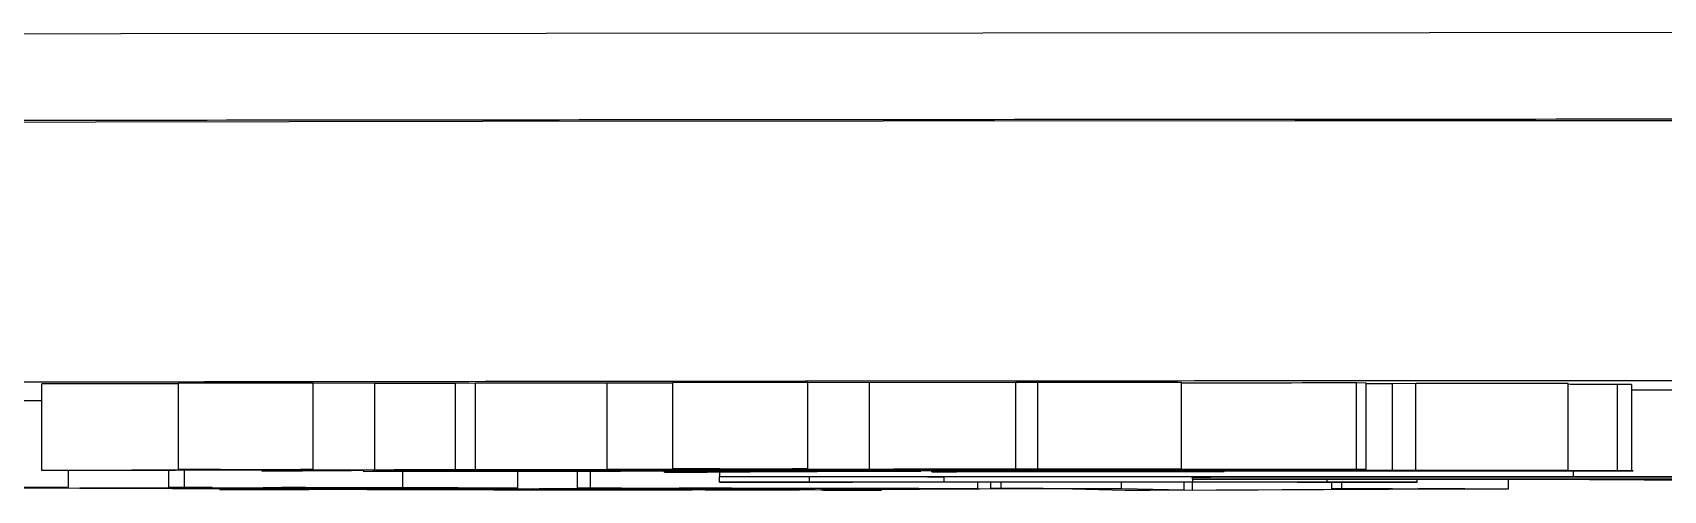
# Model space of a CAD drawing. Header units: millimetres. Extents: x 5659 to 7608, y 3628 to 5007.
# Drawn here: x 6444.03 to 6462.91, y 3766.98 to 3772.27 of the extents above; entities that cross this region are included whole.
import ezdxf

# ---------------------------------------------------------------- set-up
doc = ezdxf.new("R2010")
doc.units = ezdxf.units.MM

msp = doc.modelspace()

# ---------------------------------------------------------------- linework, layer by layer
at = {"color": 7, "linetype": 'Continuous', "lineweight": 25}
for p, q in [((6445.716, 3768.209), (6444.136, 3768.207)), ((6444.136, 3767.207), (6444.136, 3768.207)), ((6447.277, 3768.217), (6445.716, 3768.216)), ((6445.716, 3767.216), (6445.716, 3768.216)), ((6447.277, 3767.217), (6447.277, 3768.217)), ((6447.991, 3768.213), (6447.277, 3768.215)), ((6448.926, 3768.214), (6447.991, 3768.213)), ((6447.991, 3767.213), (6447.991, 3768.213)), ((6449.157, 3768.216), (6448.926, 3768.214)), ((6448.926, 3767.214), (6448.926, 3768.214)), ((6450.681, 3768.215), (6449.157, 3768.216)), ((6449.157, 3767.216), (6449.157, 3768.216)), ((6451.441, 3768.217), (6450.681, 3768.216)), ((6450.681, 3767.216), (6450.681, 3768.216)), ((6453.005, 3768.225), (6451.441, 3768.224)), ((6451.441, 3767.224), (6451.441, 3768.224)), ((6453.005, 3767.225), (6453.005, 3768.225)), ((6453.719, 3768.22), (6453.005, 3768.223)), ((6455.412, 3768.223), (6453.719, 3768.22)), ((6453.719, 3767.22), (6453.719, 3768.22)), ((6455.666, 3768.225), (6455.412, 3768.223)), ((6455.412, 3767.223), (6455.412, 3768.223)), ((6457.33, 3768.224), (6455.666, 3768.225)), ((6455.666, 3767.225), (6455.666, 3768.225)), ((6457.33, 3767.224), (6457.33, 3768.224)), ((6459.47, 3768.218), (6459.357, 3768.219)), ((6459.357, 3767.219), (6459.357, 3768.219)), ((6459.47, 3767.218), (6459.47, 3768.218)), ((6459.776, 3768.209), (6459.47, 3768.209)), ((6460.045, 3768.212), (6459.776, 3768.209)), ((6459.776, 3767.209), (6459.776, 3768.209)), ((6461.81, 3768.211), (6460.045, 3768.212)), ((6460.045, 3767.212), (6460.045, 3768.212)), ((6461.81, 3767.211), (6461.81, 3768.211)), ((6462.38, 3767.202), (6462.38, 3768.202)), ((6462.545, 3767.201), (6462.545, 3768.201)), ((6444.136, 3767.207), (6447.231, 3767.212)), ((6444.996, 3767.207), (6444.136, 3767.207)), ((6444.444, 3767.009), (6444.444, 3767.207)), ((6445.607, 3767.009), (6445.607, 3767.208)), ((6445.716, 3767.216), (6447.277, 3767.217)), ((6445.786, 3767.009), (6445.786, 3767.208)), ((6446.987, 3767.21), (6446.286, 3767.209)), ((6446.687, 3767.198), (6446.687, 3767.21)), ((6446.687, 3767.198), (6447.028, 3767.202)), ((6446.895, 3767.198), (6446.687, 3767.198)), ((6447.277, 3767.217), (6447.131, 3767.215)), ((6447.131, 3767.215), (6447.991, 3767.213)), ((6447.855, 3767.193), (6459.776, 3767.209)), ((6447.978, 3767.209), (6447.969, 3767.209)), ((6447.991, 3767.213), (6448.926, 3767.214)), ((6450.727, 3767.215), (6448.215, 3767.212)), ((6448.215, 3767.212), (6448.626, 3767.21)), ((6448.626, 3767.21), (6448.626, 3767.212)), ((6448.926, 3767.214), (6449.157, 3767.216)), ((6449.121, 3767.199), (6456.894, 3767.21)), ((6449.984, 3767.199), (6449.121, 3767.199)), ((6449.157, 3767.216), (6450.727, 3767.215)), ((6449.646, 3767.001), (6449.646, 3767.194)), ((6454.68, 3767.201), (6450.005, 3767.195)), ((6450.742, 3767.204), (6450.051, 3767.202)), ((6450.338, 3767.002), (6450.338, 3767.195)), ((6450.488, 3767.003), (6450.488, 3767.195)), ((6450.681, 3767.216), (6452.959, 3767.219)), ((6451.541, 3767.216), (6450.681, 3767.216)), ((6450.727, 3767.215), (6450.727, 3767.216)), ((6458.812, 3767.211), (6451.276, 3767.201)), ((6451.346, 3767.185), (6451.346, 3767.196)), ((6451.415, 3767.21), (6451.415, 3767.216)), ((6451.441, 3767.224), (6453.005, 3767.225)), ((6451.982, 3767.197), (6451.982, 3767.134)), ((6452.399, 3767.206), (6452.399, 3767.221)), ((6452.625, 3767.206), (6452.399, 3767.206)), ((6452.661, 3767.197), (6452.661, 3767.198)), ((6452.661, 3767.197), (6454.312, 3767.196)), ((6453.005, 3767.225), (6452.823, 3767.223)), ((6452.823, 3767.223), (6453.719, 3767.22)), ((6452.926, 3767.215), (6452.83, 3767.218)), ((6453.719, 3767.22), (6455.412, 3767.223)), ((6454.312, 3767.196), (6453.804, 3767.195)), ((6457.33, 3767.224), (6453.999, 3767.22)), ((6454.312, 3767.196), (6454.312, 3767.2)), ((6454.441, 3767.191), (6454.441, 3767.201)), ((6456.621, 3767.194), (6454.68, 3767.201)), ((6455.412, 3767.223), (6455.666, 3767.225)), ((6461.81, 3767.211), (6455.499, 3767.202)), ((6455.499, 3767.202), (6457.479, 3767.195)), ((6455.666, 3767.225), (6457.33, 3767.224)), ((6456.39, 3767.212), (6455.74, 3767.21)), ((6456.894, 3767.21), (6457.148, 3767.212)), ((6457.148, 3767.212), (6458.812, 3767.211)), ((6457.348, 3767.202), (6457.348, 3767.205)), ((6457.438, 3767.202), (6457.348, 3767.202)), ((6457.479, 3767.195), (6457.479, 3767.205)), ((6457.824, 3767.193), (6457.824, 3767.205)), ((6459.357, 3767.219), (6459.47, 3767.218)), ((6459.776, 3767.209), (6460.045, 3767.212)), ((6460.045, 3767.212), (6461.81, 3767.211)), ((6461.871, 3767.134), (6461.871, 3767.2)), ((6441.736, 3766.994), (6446.011, 3767.007)), ((6446.697, 3767.006), (6444.574, 3767)), ((6445.863, 3767.009), (6445.607, 3767.009)), ((6445.607, 3767.009), (6445.786, 3767.009)), ((6445.786, 3767.009), (6448.315, 3767.006)), ((6446.194, 3766.986), (6446.194, 3767.005)), ((6446.342, 3766.987), (6446.342, 3767.005)), ((6447.92, 3767.005), (6447.321, 3767.006)), ((6448.713, 3767.192), (6447.855, 3767.193)), ((6448.315, 3767.006), (6448.315, 3767.192)), ((6451.554, 3767.185), (6451.346, 3767.185)), ((6451.982, 3767.131), (6451.982, 3767.134)), ((6451.982, 3767.134), (6461.871, 3767.134)), ((6453.022, 3767.131), (6451.982, 3767.131)), ((6451.982, 3767.072), (6451.982, 3767.131)), ((6451.982, 3767.07), (6451.982, 3767.072)), ((6451.982, 3767.072), (6453.022, 3767.072)), ((6460.06, 3767.07), (6451.982, 3767.07)), ((6453.022, 3767.072), (6453.022, 3767.131)), ((6454.59, 3767.191), (6454.441, 3767.191)), ((6454.582, 3767.075), (6454.582, 3767.128)), ((6454.972, 3766.997), (6454.972, 3767.07)), ((6455.123, 3766.996), (6455.123, 3767.07)), ((6455.24, 3767.07), (6455.24, 3766.997)), ((6456.637, 3766.996), (6456.637, 3767.07)), ((6457.361, 3766.98), (6457.361, 3767.07)), ((6457.458, 3766.979), (6457.458, 3767.07)), ((6457.459, 3767.104), (6457.459, 3767.128)), ((6461.267, 3767.104), (6457.459, 3767.104)), ((6461.421, 3767.101), (6457.459, 3767.101)), ((6457.459, 3767.101), (6457.459, 3767.075)), ((6459.019, 3767.131), (6460.92, 3767.131)), ((6459.019, 3767.072), (6459.019, 3767.101)), ((6459.019, 3767.072), (6460.06, 3767.072)), ((6459.072, 3766.993), (6459.072, 3767.07)), ((6459.189, 3766.994), (6459.189, 3767.07)), ((6460.06, 3767.072), (6460.06, 3767.101)), ((6460.06, 3767.072), (6460.06, 3767.07)), ((6461.116, 3766.992), (6461.116, 3767.101)), ((6466.988, 3767.07), (6461.421, 3767.101)), ((6444.395, 3766.999), (6442.422, 3766.993)), ((6445.722, 3766.997), (6444.395, 3766.999)), ((6444.574, 3767), (6445.645, 3766.998)), ((6445.645, 3766.998), (6445.645, 3767.003)), ((6446.194, 3766.986), (6446.342, 3766.987)), ((6450.862, 3766.981), (6446.194, 3766.986)), ((6446.342, 3766.987), (6446.618, 3766.986)), ((6447.228, 3766.986), (6450.781, 3767)), ((6449.823, 3766.993), (6447.961, 3766.986)), ((6448.172, 3766.984), (6448.172, 3766.986)), ((6448.172, 3766.984), (6449.363, 3766.983)), ((6448.469, 3766.999), (6448.913, 3767.001)), ((6449.363, 3766.983), (6449.363, 3766.991)), ((6451.149, 3766.991), (6449.823, 3766.993)), ((6451.513, 3767), (6449.974, 3766.994)), ((6449.974, 3766.994), (6451.299, 3766.992)), ((6450.338, 3767.002), (6450.488, 3767.003)), ((6450.567, 3767.002), (6450.338, 3767.002)), ((6450.488, 3767.003), (6454.972, 3766.997)), ((6450.781, 3767), (6450.845, 3767.001)), ((6452.331, 3766.984), (6450.862, 3766.981)), ((6451.299, 3766.992), (6451.299, 3766.999)), ((6451.623, 3766.987), (6451.349, 3766.988)), ((6451.349, 3766.988), (6451.449, 3766.988)), ((6453.089, 3766.993), (6451.623, 3766.987)), ((6451.815, 3766.98), (6451.815, 3766.983)), ((6453.742, 3766.978), (6451.815, 3766.98)), ((6451.815, 3766.98), (6451.933, 3766.98)), ((6451.933, 3766.98), (6451.933, 3766.983)), ((6451.933, 3766.98), (6452.318, 3766.98)), ((6453.403, 3766.998), (6452.121, 3767)), ((6452.152, 3766.984), (6452.152, 3766.99)), ((6452.152, 3766.984), (6452.331, 3766.984)), ((6452.318, 3766.98), (6452.318, 3766.984)), ((6452.331, 3766.984), (6452.331, 3766.99)), ((6452.665, 3766.993), (6452.665, 3766.999)), ((6452.665, 3766.993), (6452.815, 3766.994)), ((6452.815, 3766.994), (6452.815, 3766.999)), ((6452.815, 3766.994), (6453.089, 3766.993)), ((6452.907, 3766.98), (6455.689, 3766.995)), ((6452.907, 3766.98), (6452.907, 3766.993)), ((6453.089, 3766.993), (6453.089, 3766.999)), ((6455.822, 3766.994), (6453.196, 3766.98)), ((6453.474, 3766.979), (6453.474, 3766.981)), ((6453.474, 3766.979), (6453.859, 3766.978)), ((6453.859, 3766.978), (6453.742, 3766.978)), ((6453.859, 3766.978), (6453.859, 3766.984)), ((6454.63, 3766.993), (6454.35, 3766.994)), ((6454.972, 3766.997), (6454.63, 3766.993)), ((6455.123, 3766.996), (6455.24, 3766.997)), ((6455.412, 3766.996), (6455.123, 3766.996)), ((6455.24, 3766.997), (6456.637, 3766.996)), ((6455.689, 3766.995), (6455.734, 3766.995)), ((6455.918, 3766.994), (6455.822, 3766.994)), ((6456.679, 3766.975), (6455.918, 3766.994)), ((6456.637, 3766.996), (6457.361, 3766.98)), ((6456.968, 3766.975), (6456.679, 3766.975)), ((6460.023, 3766.991), (6456.968, 3766.975)), ((6457.361, 3766.98), (6457.458, 3766.979)), ((6457.458, 3766.979), (6459.734, 3766.991)), ((6459.072, 3766.993), (6459.189, 3766.994)), ((6459.457, 3766.993), (6459.072, 3766.993)), ((6459.189, 3766.994), (6461.116, 3766.992)), ((6459.734, 3766.991), (6459.779, 3766.992)), ((6460.998, 3766.991), (6460.613, 3766.992)), ((6461.116, 3766.992), (6460.998, 3766.991))]:
    msp.add_line(p, q, dxfattribs=at)
at = {"color": 7, "linetype": 'Continuous', "lineweight": 25, "flags": 128}
for points in [[(6465.462, 3772.275), (6460.202, 3772.272), (6455.032, 3772.269), (6449.973, 3772.265), (6445.049, 3772.261), (6440.282, 3772.255), (6435.694, 3772.249), (6431.306, 3772.243), (6427.137, 3772.235), (6423.206, 3772.228), (6419.53, 3772.219), (6416.128, 3772.21), (6413.013, 3772.201), (6410.201, 3772.191), (6407.703, 3772.181), (6405.532, 3772.17), (6403.696, 3772.16), (6402.205, 3772.148), (6401.065, 3772.137)], [(6463.513, 3771.255), (6458.642, 3771.253), (6453.876, 3771.249), (6449.24, 3771.245), (6444.755, 3771.24), (6440.445, 3771.234), (6436.331, 3771.228), (6432.434, 3771.221), (6428.772, 3771.214), (6425.364, 3771.206), (6422.228, 3771.197), (6419.378, 3771.188), (6416.829, 3771.179), (6414.593, 3771.169), (6412.683, 3771.159), (6411.106, 3771.149), (6409.872, 3771.139), (6408.986, 3771.128), (6408.452, 3771.117), (6408.274, 3771.107), (6408.274, 3771.107)]]:
    msp.add_lwpolyline(points, dxfattribs=at)
at = {"color": 7, "linetype": 'Continuous', "lineweight": 25}
for points, knots in [([(6465.64, 3771.273), (6463.145, 3771.272), (6458.107, 3771.269), (6450.73, 3771.264), (6443.488, 3771.257), (6436.509, 3771.248), (6429.906, 3771.238), (6423.812, 3771.226), (6418.32, 3771.213), (6413.508, 3771.199), (6409.446, 3771.184), (6406.176, 3771.169), (6403.637, 3771.153), (6402.575, 3771.142), (6402.049, 3771.137)], [0, 0, 0, 0, 0.079959, 0.161371, 0.244142, 0.328893, 0.414217, 0.5, 0.585778, 0.671102, 0.755858, 0.838624, 0.920039, 1, 1, 1, 1]), ([(6411.329, 3768.109), (6411.376, 3768.113), (6411.483, 3768.121), (6412.353, 3768.134), (6413.834, 3768.147), (6416.009, 3768.161), (6418.839, 3768.174), (6422.353, 3768.187), (6426.507, 3768.199), (6431.251, 3768.21), (6436.512, 3768.221), (6442.204, 3768.229), (6448.227, 3768.237), (6454.45, 3768.243), (6460.815, 3768.248), (6467.168, 3768.251), (6473.507, 3768.253), (6479.774, 3768.253), (6486.041, 3768.253), (6492.38, 3768.251), (6498.733, 3768.248), (6505.098, 3768.243), (6511.321, 3768.237), (6517.344, 3768.229), (6523.036, 3768.221), (6528.297, 3768.21), (6533.041, 3768.199), (6537.195, 3768.187), (6540.709, 3768.174), (6543.539, 3768.161), (6545.715, 3768.147), (6547.196, 3768.134), (6548.067, 3768.121), (6548.174, 3768.113), (6548.222, 3768.109)], [0, 0, 0, 0, 0.023828, 0.053273, 0.084485, 0.115699, 0.147957, 0.180726, 0.213842, 0.247136, 0.28043, 0.313546, 0.346314, 0.378573, 0.409785, 0.440999, 0.470442, 0.499888, 0.529332, 0.558778, 0.58999, 0.621203, 0.653462, 0.68623, 0.719347, 0.752641, 0.785934, 0.819051, 0.851819, 0.884078, 0.915289, 0.946503, 0.975948, 1, 1, 1, 1]), ([(6459.357, 3768.219), (6458.688, 3768.218), (6458.009, 3768.218), (6457.339, 3768.218), (6457.33, 3768.218)], [0, 0, 0, 0, 0.986687, 1, 1, 1, 1]), ([(6462.38, 3768.202), (6462.269, 3768.202), (6462.11, 3768.202), (6461.879, 3768.202), (6461.81, 3768.203)], [0, 0, 0, 0, 0.700719, 1, 1, 1, 1]), ([(6462.543, 3768.201), (6462.53, 3768.201), (6462.504, 3768.201), (6462.423, 3768.201), (6462.38, 3768.202)], [0, 0, 0, 0, 0.457866, 1, 1, 1, 1]), ([(6444.136, 3768.012), (6444.121, 3768.012), (6444.024, 3768.013), (6443.798, 3768.013), (6443.608, 3768.013)], [0, 0, 0, 0, 0.156668, 1, 1, 1, 1]), ([(6463.841, 3768.134), (6463.734, 3768.134), (6463.313, 3768.134), (6462.873, 3768.134), (6462.545, 3768.134)], [0, 0, 0, 0, 0.254888, 1, 1, 1, 1]), ([(6446.286, 3767.209), (6446.147, 3767.209), (6445.87, 3767.209), (6445.43, 3767.208), (6445.155, 3767.207), (6444.996, 3767.207)], [0, 0, 0, 0, 0.297582, 0.595326, 1, 1, 1, 1]), ([(6447.231, 3767.212), (6447.05, 3767.212), (6446.713, 3767.213), (6446.207, 3767.215), (6445.879, 3767.216), (6445.716, 3767.216)], [0, 0, 0, 0, 0.369183, 0.684555, 1, 1, 1, 1]), ([(6447.868, 3767.205), (6447.774, 3767.204), (6447.583, 3767.201), (6447.126, 3767.199), (6446.895, 3767.198)], [0, 0, 0, 0, 0.493905, 1, 1, 1, 1]), ([(6447.113, 3767.206), (6447.115, 3767.206), (6447.149, 3767.207), (6447.066, 3767.209), (6446.987, 3767.21)], [0, 0, 0, 0, 0.05128, 1, 1, 1, 1]), ([(6450.051, 3767.202), (6449.885, 3767.202), (6449.553, 3767.204), (6448.855, 3767.206), (6448.327, 3767.208), (6447.978, 3767.209)], [0, 0, 0, 0, 0.25307, 0.506097, 1, 1, 1, 1]), ([(6448.626, 3767.21), (6448.935, 3767.211), (6449.564, 3767.211), (6450.359, 3767.211), (6450.918, 3767.211), (6451.23, 3767.211), (6451.355, 3767.21), (6451.415, 3767.21)], [0, 0, 0, 0, 0.325958, 0.662347, 0.799326, 0.902609, 1, 1, 1, 1]), ([(6450.005, 3767.195), (6449.867, 3767.194), (6449.589, 3767.194), (6449.147, 3767.193), (6448.872, 3767.193), (6448.713, 3767.192)], [0, 0, 0, 0, 0.297206, 0.594593, 1, 1, 1, 1]), ([(6450.84, 3767.209), (6450.616, 3767.209), (6450.187, 3767.209), (6449.48, 3767.21), (6449.011, 3767.21), (6448.775, 3767.21)], [0, 0, 0, 0, 0.3506116, 0.6721745, 1, 1, 1, 1]), ([(6448.775, 3767.21), (6448.956, 3767.209), (6449.317, 3767.208), (6449.968, 3767.206), (6450.45, 3767.205), (6450.742, 3767.204)], [0, 0, 0, 0, 0.2824309, 0.5648657, 1, 1, 1, 1]), ([(6451.276, 3767.201), (6451.138, 3767.201), (6450.861, 3767.2), (6450.419, 3767.2), (6450.143, 3767.199), (6449.984, 3767.199)], [0, 0, 0, 0, 0.297214, 0.594601, 1, 1, 1, 1]), ([(6451.528, 3767.208), (6451.508, 3767.208), (6451.469, 3767.208), (6451.373, 3767.208), (6451.226, 3767.208), (6451.038, 3767.208), (6450.906, 3767.208), (6450.84, 3767.209)], [0, 0, 0, 0, 0.082107, 0.164925, 0.356677, 0.675002, 1, 1, 1, 1]), ([(6451.346, 3767.185), (6451.591, 3767.186), (6452.062, 3767.189), (6452.518, 3767.193), (6452.613, 3767.196), (6452.661, 3767.197)], [0, 0, 0, 0, 0.35008, 0.672322, 1, 1, 1, 1]), ([(6451.415, 3767.21), (6451.483, 3767.21), (6451.591, 3767.209), (6451.598, 3767.209), (6451.575, 3767.208), (6451.572, 3767.208), (6451.54, 3767.208), (6451.528, 3767.208)], [0, 0, 0, 0, 0.414992, 0.667292, 0.851809, 0.943552, 1, 1, 1, 1]), ([(6452.959, 3767.219), (6452.777, 3767.22), (6452.439, 3767.221), (6451.927, 3767.223), (6451.603, 3767.224), (6451.441, 3767.224)], [0, 0, 0, 0, 0.369297, 0.684635, 1, 1, 1, 1]), ([(6452.83, 3767.218), (6452.692, 3767.218), (6452.415, 3767.218), (6451.973, 3767.217), (6451.699, 3767.216), (6451.541, 3767.216)], [0, 0, 0, 0, 0.297538, 0.595282, 1, 1, 1, 1]), ([(6453.804, 3767.195), (6453.582, 3767.194), (6453.167, 3767.192), (6452.433, 3767.188), (6451.847, 3767.186), (6451.554, 3767.185)], [0, 0, 0, 0, 0.365437, 0.681548, 1, 1, 1, 1]), ([(6452.399, 3767.206), (6452.556, 3767.208), (6452.855, 3767.21), (6452.912, 3767.213), (6452.939, 3767.214)], [0, 0, 0, 0, 0.523773, 1, 1, 1, 1]), ([(6453.781, 3767.217), (6453.74, 3767.215), (6453.668, 3767.213), (6453.259, 3767.209), (6452.838, 3767.207), (6452.625, 3767.206)], [0, 0, 0, 0, 0.386257, 0.690164, 1, 1, 1, 1]), ([(6455.74, 3767.21), (6455.57, 3767.21), (6455.229, 3767.212), (6454.582, 3767.214), (6454.092, 3767.216), (6453.781, 3767.217)], [0, 0, 0, 0, 0.2667737, 0.5335507, 1, 1, 1, 1]), ([(6453.999, 3767.22), (6454.624, 3767.219), (6455.876, 3767.218), (6457.745, 3767.218), (6458.878, 3767.218), (6459.357, 3767.219)], [0, 0, 0, 0, 0.365081, 0.731832, 1, 1, 1, 1]), ([(6458.889, 3767.216), (6458.224, 3767.216), (6457.079, 3767.216), (6455.514, 3767.217), (6454.671, 3767.218), (6454.243, 3767.219)], [0, 0, 0, 0, 0.407022, 0.699492, 1, 1, 1, 1]), ([(6454.243, 3767.219), (6454.422, 3767.218), (6454.781, 3767.217), (6455.486, 3767.215), (6456.033, 3767.213), (6456.39, 3767.212)], [0, 0, 0, 0, 0.257454, 0.514908, 1, 1, 1, 1]), ([(6454.441, 3767.191), (6454.745, 3767.192), (6455.292, 3767.192), (6455.917, 3767.193), (6456.287, 3767.193), (6456.461, 3767.193), (6456.576, 3767.194), (6456.652, 3767.194), (6456.683, 3767.194), (6456.689, 3767.194), (6456.657, 3767.194), (6456.629, 3767.194), (6456.621, 3767.194)], [0, 0, 0, 0, 0.35041, 0.630866, 0.725925, 0.790521, 0.841305, 0.86957, 0.898179, 0.941209, 0.984756, 1, 1, 1, 1]), ([(6457.479, 3767.195), (6457.594, 3767.195), (6457.775, 3767.194), (6457.853, 3767.193), (6457.686, 3767.192), (6457.383, 3767.191), (6457.163, 3767.19)], [0, 0, 0, 0, 0.268227, 0.423788, 0.580622, 1, 1, 1, 1]), ([(6457.348, 3767.202), (6458.01, 3767.203), (6459.008, 3767.203), (6460.34, 3767.203), (6461.237, 3767.203), (6461.909, 3767.203), (6462.242, 3767.202), (6462.36, 3767.202), (6462.38, 3767.202)], [0, 0, 0, 0, 0.381103, 0.574669, 0.765651, 0.888057, 0.981539, 1, 1, 1, 1]), ([(6461.905, 3767.2), (6461.272, 3767.2), (6460.235, 3767.201), (6458.726, 3767.202), (6457.869, 3767.202), (6457.438, 3767.202)], [0, 0, 0, 0, 0.437716, 0.717507, 1, 1, 1, 1]), ([(6459.47, 3767.218), (6459.312, 3767.218), (6459.045, 3767.217), (6458.874, 3767.216), (6458.885, 3767.216), (6458.889, 3767.216)], [0, 0, 0, 0, 0.4310373, 0.7260596, 1, 1, 1, 1]), ([(6462.48, 3767.2), (6462.447, 3767.2), (6462.356, 3767.2), (6462.211, 3767.2), (6462.054, 3767.2), (6461.955, 3767.2), (6461.905, 3767.2)], [0, 0, 0, 0, 0.17027, 0.46426, 0.731509, 1, 1, 1, 1]), ([(6462.38, 3767.202), (6462.431, 3767.201), (6462.536, 3767.201), (6462.574, 3767.2), (6462.546, 3767.2), (6462.502, 3767.2), (6462.48, 3767.2)], [0, 0, 0, 0, 0.391814, 0.807915, 0.901195, 1, 1, 1, 1]), ([(6444.387, 3767.008), (6444.227, 3767.007), (6443.933, 3767.005), (6443.266, 3767.003), (6442.96, 3767.002)], [0, 0, 0, 0, 0.5415287, 1, 1, 1, 1]), ([(6443.608, 3767.013), (6443.807, 3767.013), (6444.207, 3767.012), (6444.46, 3767.011), (6444.419, 3767.01), (6444.404, 3767.009)], [0, 0, 0, 0, 0.3813, 0.766294, 1, 1, 1, 1]), ([(6446.011, 3767.007), (6446.042, 3767.007), (6446.092, 3767.007), (6446.115, 3767.008), (6446.093, 3767.008), (6446.01, 3767.008), (6445.919, 3767.008), (6445.863, 3767.009)], [0, 0, 0, 0, 0.242147, 0.388856, 0.536837, 0.710317, 1, 1, 1, 1]), ([(6447.321, 3767.006), (6447.251, 3767.006), (6447.143, 3767.007), (6446.974, 3767.007), (6446.85, 3767.006), (6446.76, 3767.006), (6446.716, 3767.006), (6446.697, 3767.006)], [0, 0, 0, 0, 0.336259, 0.518412, 0.701425, 0.865829, 1, 1, 1, 1]), ([(6448.949, 3767.002), (6448.955, 3767.002), (6448.983, 3767.003), (6448.846, 3767.003), (6448.487, 3767.005), (6448.122, 3767.005), (6447.92, 3767.005)], [0, 0, 0, 0, 0.067979, 0.316164, 0.620975, 1, 1, 1, 1]), ([(6448.315, 3767.006), (6448.636, 3767.005), (6449.16, 3767.004), (6449.59, 3767.002), (6449.691, 3767.001), (6449.535, 3766.999), (6449.316, 3766.999), (6449.23, 3766.998)], [0, 0, 0, 0, 0.303232, 0.495993, 0.689194, 0.877678, 1, 1, 1, 1]), ([(6454.582, 3767.128), (6454.573, 3767.129), (6454.557, 3767.129), (6454.359, 3767.13), (6454.098, 3767.131), (6453.644, 3767.131), (6453.277, 3767.131), (6453.022, 3767.131)], [0, 0, 0, 0, 0.250411, 0.398556, 0.54744, 0.686236, 1, 1, 1, 1]), ([(6453.022, 3767.072), (6453.32, 3767.072), (6453.737, 3767.072), (6454.209, 3767.073), (6454.452, 3767.074), (6454.571, 3767.075), (6454.579, 3767.075), (6454.582, 3767.075)], [0, 0, 0, 0, 0.364031, 0.510061, 0.655864, 0.843841, 1, 1, 1, 1]), ([(6457.163, 3767.19), (6456.957, 3767.191), (6456.537, 3767.191), (6455.63, 3767.191), (6454.992, 3767.191), (6454.59, 3767.191)], [0, 0, 0, 0, 0.263652, 0.534652, 1, 1, 1, 1]), ([(6457.459, 3767.128), (6457.469, 3767.129), (6457.487, 3767.129), (6457.68, 3767.13), (6458.006, 3767.131), (6458.467, 3767.131), (6458.832, 3767.131), (6459.019, 3767.131)], [0, 0, 0, 0, 0.212555, 0.375218, 0.538546, 0.763737, 1, 1, 1, 1]), ([(6457.459, 3767.075), (6457.47, 3767.075), (6457.489, 3767.074), (6457.694, 3767.073), (6458.042, 3767.073), (6458.506, 3767.072), (6458.864, 3767.072), (6459.019, 3767.072)], [0, 0, 0, 0, 0.21541, 0.378382, 0.541893, 0.800389, 1, 1, 1, 1]), ([(6460.92, 3767.131), (6461.589, 3767.131), (6462.935, 3767.131), (6464.743, 3767.13), (6466.063, 3767.127), (6466.987, 3767.124), (6467.294, 3767.121), (6467.317, 3767.118), (6467.322, 3767.118)], [0, 0, 0, 0, 0.196061, 0.394111, 0.547436, 0.700125, 0.928087, 1, 1, 1, 1]), ([(6467.322, 3767.118), (6467.292, 3767.116), (6467.231, 3767.114), (6466.548, 3767.109), (6465.2, 3767.106), (6463.516, 3767.105), (6462.168, 3767.104), (6461.39, 3767.104), (6461.267, 3767.104)], [0, 0, 0, 0, 0.200351, 0.402646, 0.59747, 0.766762, 0.96323, 1, 1, 1, 1]), ([(6461.871, 3767.134), (6462.539, 3767.134), (6463.774, 3767.134), (6465.541, 3767.133), (6467.204, 3767.132), (6468.723, 3767.129), (6469.869, 3767.125), (6470.177, 3767.121), (6470.195, 3767.119), (6470.199, 3767.119)], [0, 0, 0, 0, 0.160365, 0.296332, 0.431737, 0.589347, 0.747826, 0.949128, 1, 1, 1, 1]), ([(6445.645, 3766.998), (6445.905, 3766.998), (6446.346, 3766.997), (6447.013, 3766.997), (6447.561, 3766.997), (6448.056, 3766.998), (6448.322, 3766.999), (6448.469, 3766.999)], [0, 0, 0, 0, 0.2693348, 0.4566469, 0.5997024, 0.7783509, 1, 1, 1, 1]), ([(6449.23, 3766.998), (6449.014, 3766.998), (6448.653, 3766.997), (6447.913, 3766.996), (6447.19, 3766.996), (6446.422, 3766.996), (6445.958, 3766.997), (6445.722, 3766.997)], [0, 0, 0, 0, 0.253557, 0.424716, 0.595645, 0.794239, 1, 1, 1, 1]), ([(6446.618, 3766.986), (6446.695, 3766.986), (6446.804, 3766.986), (6446.965, 3766.986), (6447.074, 3766.986), (6447.165, 3766.986), (6447.208, 3766.986), (6447.228, 3766.986)], [0, 0, 0, 0, 0.350066, 0.499422, 0.650662, 0.830252, 1, 1, 1, 1]), ([(6447.961, 3766.986), (6447.937, 3766.986), (6447.898, 3766.985), (6447.901, 3766.985), (6447.943, 3766.985), (6448.034, 3766.985), (6448.121, 3766.984), (6448.172, 3766.984)], [0, 0, 0, 0, 0.233621, 0.399553, 0.564983, 0.740199, 1, 1, 1, 1]), ([(6449.363, 3766.983), (6449.646, 3766.983), (6450.131, 3766.982), (6450.931, 3766.982), (6451.591, 3766.983), (6451.972, 3766.984), (6452.152, 3766.984)], [0, 0, 0, 0, 0.2964627, 0.506276, 0.7663159, 1, 1, 1, 1]), ([(6450.848, 3767.001), (6450.848, 3767.001), (6450.851, 3767.001), (6450.82, 3767.001), (6450.726, 3767.002), (6450.628, 3767.002), (6450.567, 3767.002)], [0, 0, 0, 0, 0.034336, 0.266425, 0.542953, 1, 1, 1, 1]), ([(6451.449, 3766.988), (6451.55, 3766.989), (6451.69, 3766.989), (6451.671, 3766.99), (6451.551, 3766.991), (6451.357, 3766.991), (6451.21, 3766.991), (6451.149, 3766.991)], [0, 0, 0, 0, 0.4002553, 0.5540467, 0.7092134, 0.880119, 1, 1, 1, 1]), ([(6451.299, 3766.992), (6451.432, 3766.992), (6451.64, 3766.992), (6451.955, 3766.992), (6452.213, 3766.992), (6452.469, 3766.992), (6452.594, 3766.993), (6452.665, 3766.993)], [0, 0, 0, 0, 0.265228, 0.413113, 0.562281, 0.751044, 1, 1, 1, 1]), ([(6452.121, 3767), (6452.058, 3767), (6451.951, 3767), (6451.797, 3767), (6451.681, 3767), (6451.583, 3767), (6451.538, 3767), (6451.513, 3767)], [0, 0, 0, 0, 0.2946797, 0.4891513, 0.6427246, 0.79668, 1, 1, 1, 1]), ([(6452.318, 3766.98), (6452.408, 3766.98), (6452.533, 3766.98), (6452.7, 3766.98), (6452.805, 3766.98), (6452.87, 3766.98), (6452.899, 3766.98), (6452.907, 3766.98)], [0, 0, 0, 0, 0.388994, 0.538184, 0.687796, 0.914813, 1, 1, 1, 1]), ([(6453.196, 3766.98), (6453.173, 3766.98), (6453.144, 3766.98), (6453.163, 3766.98), (6453.166, 3766.98)], [0, 0, 0, 0, 0.839131, 1, 1, 1, 1]), ([(6453.18, 3766.979), (6453.198, 3766.979), (6453.242, 3766.979), (6453.348, 3766.979), (6453.436, 3766.979), (6453.474, 3766.979)], [0, 0, 0, 0, 0.270574, 0.689224, 1, 1, 1, 1]), ([(6454.35, 3766.994), (6454.343, 3766.994), (6454.329, 3766.995), (6454.106, 3766.997), (6453.73, 3766.998), (6453.484, 3766.998), (6453.403, 3766.998)], [0, 0, 0, 0, 0.333446, 0.670522, 0.890051, 1, 1, 1, 1]), ([(6455.729, 3766.995), (6455.729, 3766.996), (6455.727, 3766.996), (6455.687, 3766.996), (6455.584, 3766.996), (6455.483, 3766.996), (6455.412, 3766.996)], [0, 0, 0, 0, 0.094648, 0.307424, 0.510271, 1, 1, 1, 1]), ([(6459.774, 3766.992), (6459.774, 3766.992), (6459.772, 3766.992), (6459.732, 3766.992), (6459.63, 3766.993), (6459.529, 3766.993), (6459.457, 3766.993)], [0, 0, 0, 0, 0.094648, 0.307424, 0.510271, 1, 1, 1, 1]), ([(6460.613, 3766.992), (6460.547, 3766.992), (6460.436, 3766.992), (6460.282, 3766.992), (6460.171, 3766.992), (6460.081, 3766.991), (6460.044, 3766.991), (6460.023, 3766.991)], [0, 0, 0, 0, 0.292493, 0.488495, 0.642099, 0.795375, 1, 1, 1, 1])]:
    msp.add_open_spline(points, degree=3, knots=knots, dxfattribs=at)

doc.saveas('drawing.dxf')
